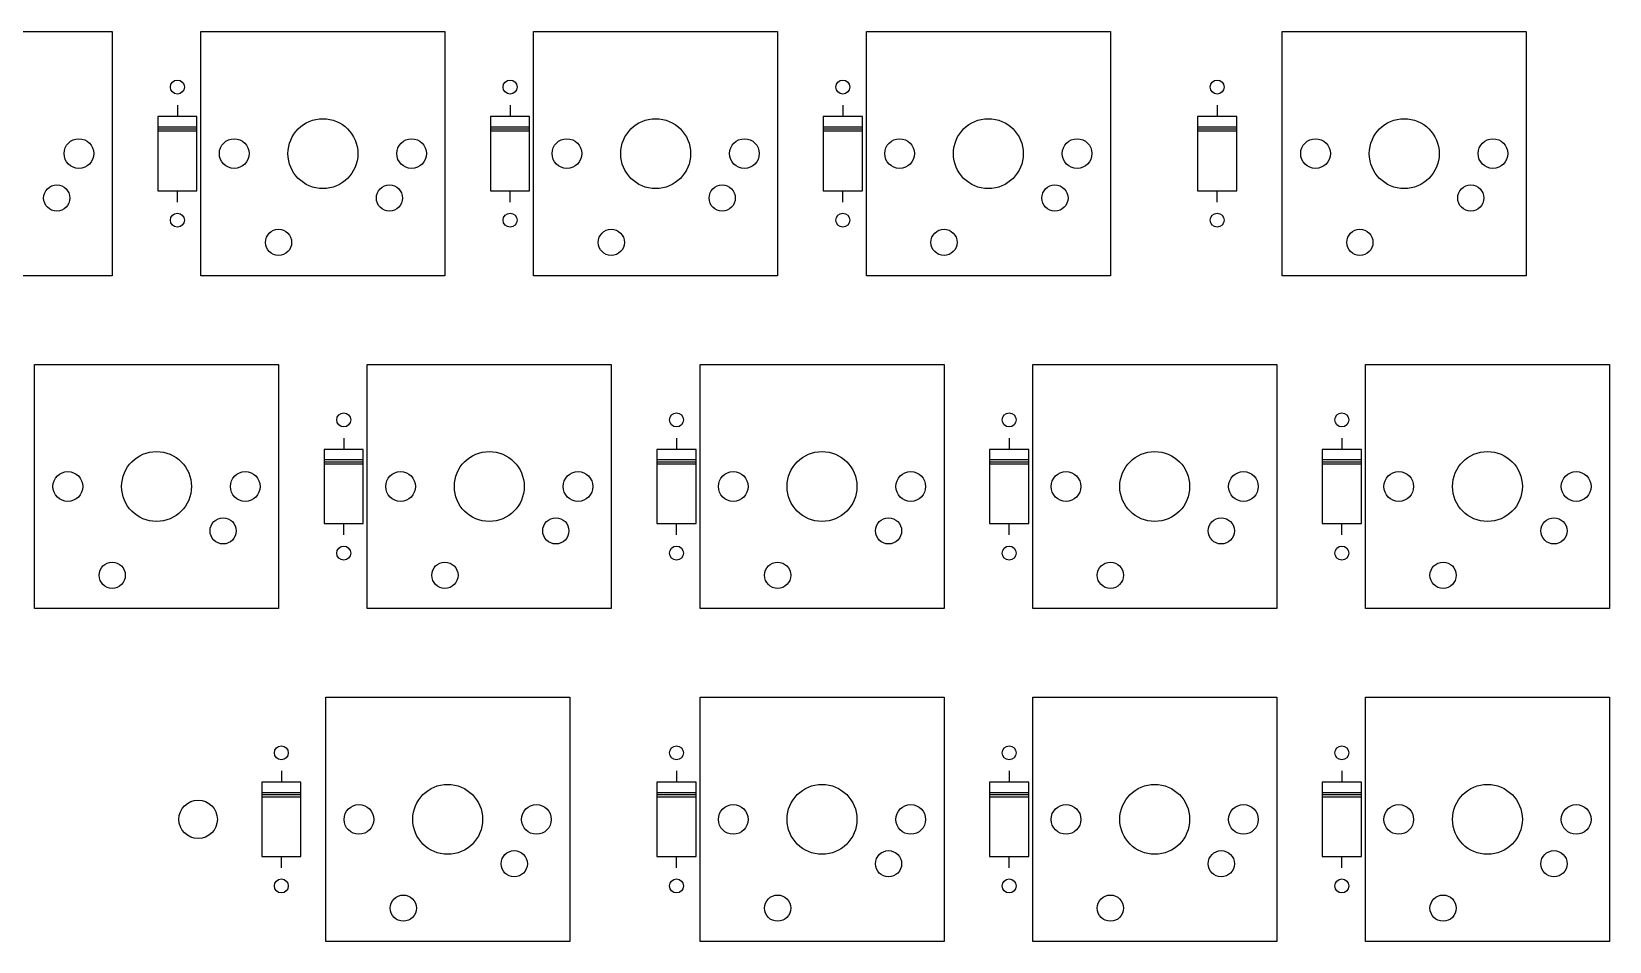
# Model space of a CAD drawing. Extents: x -119 to 121, y -47 to 51.
# Drawn here: x 30.9 to 121.3, y -45.1 to 7 of the extents above; entities that cross this region are included whole.
import ezdxf

# ---------------------------------------------------------------- set-up
doc = ezdxf.new("R2010")
doc.units = 0
doc.layers.add('BLACK', color=7, linetype='CONTINUOUS')

msp = doc.modelspace()

# ---------------------------------------------------------------- linework, layer by layer
at = {"layer": 'BLACK', "linetype": 'CONTINUOUS'}
for p, q in [((21.59, 6.985), (35.56, 6.985)), ((35.56, 6.985), (35.56, -6.985)), ((40.64, 6.985), (54.61, 6.985)), ((40.64, -6.985), (40.64, 6.985)), ((54.61, 6.985), (54.61, -6.985)), ((59.69, -6.985), (59.69, 6.985)), ((59.69, 6.985), (73.66, 6.985)), ((73.66, 6.985), (73.66, -6.985)), ((78.74, 6.985), (92.71, 6.985)), ((78.74, -6.985), (78.74, 6.985)), ((92.71, 6.985), (92.71, -6.985)), ((102.552, -6.985), (102.552, 6.985)), ((102.552, 6.985), (116.522, 6.985)), ((116.522, 6.985), (116.522, -6.985)), ((39.2906, 2.77), (39.2906, 2.12)), ((58.3406, 2.77), (58.3406, 2.12)), ((77.3906, 2.77), (77.3906, 2.12)), ((98.8219, 2.77), (98.8219, 2.12)), ((38.1706, 2.12), (38.1706, -2.12)), ((40.4106, 2.12), (38.1706, 2.12)), ((40.4106, -2.12), (40.4106, 2.12)), ((59.4606, 2.12), (57.2206, 2.12)), ((57.2206, 2.12), (57.2206, -2.12)), ((59.4606, -2.12), (59.4606, 2.12)), ((78.5106, 2.12), (76.2706, 2.12)), ((76.2706, 2.12), (76.2706, -2.12)), ((78.5106, -2.12), (78.5106, 2.12)), ((99.9419, 2.12), (97.7019, 2.12)), ((97.7019, 2.12), (97.7019, -2.12)), ((99.9419, -2.12), (99.9419, 2.12)), ((40.4106, 1.52), (38.1706, 1.52)), ((40.4106, 1.4), (38.1706, 1.4)), ((40.4106, 1.28), (38.1706, 1.28)), ((59.4606, 1.52), (57.2206, 1.52)), ((59.4606, 1.4), (57.2206, 1.4)), ((59.4606, 1.28), (57.2206, 1.28)), ((78.5106, 1.52), (76.2706, 1.52)), ((78.5106, 1.4), (76.2706, 1.4)), ((78.5106, 1.28), (76.2706, 1.28)), ((99.9419, 1.52), (97.7019, 1.52)), ((99.9419, 1.4), (97.7019, 1.4)), ((99.9419, 1.28), (97.7019, 1.28)), ((38.1706, -2.12), (40.4106, -2.12)), ((39.2906, -2.77), (39.2906, -2.12)), ((57.2206, -2.12), (59.4606, -2.12)), ((58.3406, -2.77), (58.3406, -2.12)), ((76.2706, -2.12), (78.5106, -2.12)), ((77.3906, -2.77), (77.3906, -2.12)), ((97.7019, -2.12), (99.9419, -2.12)), ((98.8219, -2.77), (98.8219, -2.12)), ((35.56, -6.985), (21.59, -6.985)), ((54.61, -6.985), (40.64, -6.985)), ((73.66, -6.985), (59.69, -6.985)), ((92.71, -6.985), (78.74, -6.985)), ((116.522, -6.985), (102.552, -6.985)), ((31.115, -12.065), (45.085, -12.065)), ((31.115, -26.035), (31.115, -12.065)), ((45.085, -12.065), (45.085, -26.035)), ((50.165, -12.065), (64.135, -12.065)), ((50.165, -26.035), (50.165, -12.065)), ((64.135, -12.065), (64.135, -26.035)), ((69.215, -12.065), (83.185, -12.065)), ((69.215, -26.035), (69.215, -12.065)), ((83.185, -12.065), (83.185, -26.035)), ((88.265, -12.065), (102.235, -12.065)), ((88.265, -26.035), (88.265, -12.065)), ((102.235, -12.065), (102.235, -26.035)), ((107.315, -26.035), (107.315, -12.065)), ((107.315, -12.065), (121.285, -12.065)), ((121.285, -12.065), (121.285, -26.035)), ((49.9356, -16.93), (47.6956, -16.93)), ((47.6956, -16.93), (47.6956, -21.17)), ((48.8156, -16.28), (48.8156, -16.93)), ((49.9356, -21.17), (49.9356, -16.93)), ((66.7456, -16.93), (66.7456, -21.17)), ((68.9856, -16.93), (66.7456, -16.93)), ((67.8656, -16.28), (67.8656, -16.93)), ((68.9856, -21.17), (68.9856, -16.93)), ((88.0356, -16.93), (85.7956, -16.93)), ((85.7956, -16.93), (85.7956, -21.17)), ((86.9156, -16.28), (86.9156, -16.93)), ((88.0356, -21.17), (88.0356, -16.93)), ((107.086, -16.93), (104.846, -16.93)), ((104.846, -16.93), (104.846, -21.17)), ((105.966, -16.28), (105.966, -16.93)), ((107.086, -21.17), (107.086, -16.93)), ((49.9356, -17.53), (47.6956, -17.53)), ((49.9356, -17.65), (47.6956, -17.65)), ((49.9356, -17.77), (47.6956, -17.77)), ((68.9856, -17.53), (66.7456, -17.53)), ((68.9856, -17.65), (66.7456, -17.65)), ((68.9856, -17.77), (66.7456, -17.77)), ((88.0356, -17.53), (85.7956, -17.53)), ((88.0356, -17.65), (85.7956, -17.65)), ((88.0356, -17.77), (85.7956, -17.77)), ((107.086, -17.53), (104.846, -17.53)), ((107.086, -17.65), (104.846, -17.65)), ((107.086, -17.77), (104.846, -17.77)), ((47.6956, -21.17), (49.9356, -21.17)), ((48.8156, -21.82), (48.8156, -21.17)), ((66.7456, -21.17), (68.9856, -21.17)), ((67.8656, -21.82), (67.8656, -21.17)), ((85.7956, -21.17), (88.0356, -21.17)), ((86.9156, -21.82), (86.9156, -21.17)), ((104.846, -21.17), (107.086, -21.17)), ((105.966, -21.82), (105.966, -21.17)), ((45.085, -26.035), (31.115, -26.035)), ((64.135, -26.035), (50.165, -26.035)), ((83.185, -26.035), (69.215, -26.035)), ((102.235, -26.035), (88.265, -26.035)), ((121.285, -26.035), (107.315, -26.035)), ((47.7837, -45.085), (47.7837, -31.115)), ((47.7837, -31.115), (61.7537, -31.115)), ((61.7537, -31.115), (61.7537, -45.085)), ((69.215, -31.115), (83.185, -31.115)), ((69.215, -45.085), (69.215, -31.115)), ((83.185, -31.115), (83.185, -45.085)), ((88.265, -45.085), (88.265, -31.115)), ((88.265, -31.115), (102.235, -31.115)), ((102.235, -31.115), (102.235, -45.085)), ((107.315, -45.085), (107.315, -31.115)), ((107.315, -31.115), (121.285, -31.115)), ((121.285, -31.115), (121.285, -45.085)), ((44.1238, -35.98), (44.1238, -40.22)), ((46.3637, -35.98), (44.1238, -35.98)), ((45.2437, -35.33), (45.2437, -35.98)), ((46.3637, -40.22), (46.3637, -35.98)), ((66.7456, -35.98), (66.7456, -40.22)), ((68.9856, -35.98), (66.7456, -35.98)), ((67.8656, -35.33), (67.8656, -35.98)), ((68.9856, -40.22), (68.9856, -35.98)), ((85.7956, -35.98), (85.7956, -40.22)), ((88.0356, -35.98), (85.7956, -35.98)), ((86.9156, -35.33), (86.9156, -35.98)), ((88.0356, -40.22), (88.0356, -35.98)), ((104.846, -35.98), (104.846, -40.22)), ((107.086, -35.98), (104.846, -35.98)), ((105.966, -35.33), (105.966, -35.98)), ((107.086, -40.22), (107.086, -35.98)), ((46.3637, -36.58), (44.1238, -36.58)), ((46.3637, -36.7), (44.1238, -36.7)), ((46.3637, -36.82), (44.1238, -36.82)), ((68.9856, -36.58), (66.7456, -36.58)), ((68.9856, -36.7), (66.7456, -36.7)), ((68.9856, -36.82), (66.7456, -36.82)), ((88.0356, -36.58), (85.7956, -36.58)), ((88.0356, -36.7), (85.7956, -36.7)), ((88.0356, -36.82), (85.7956, -36.82)), ((107.086, -36.58), (104.846, -36.58)), ((107.086, -36.7), (104.846, -36.7)), ((107.086, -36.82), (104.846, -36.82)), ((44.1238, -40.22), (46.3637, -40.22)), ((45.2437, -40.87), (45.2437, -40.22)), ((66.7456, -40.22), (68.9856, -40.22)), ((67.8656, -40.87), (67.8656, -40.22)), ((85.7956, -40.22), (88.0356, -40.22)), ((86.9156, -40.87), (86.9156, -40.22)), ((104.846, -40.22), (107.086, -40.22)), ((105.966, -40.87), (105.966, -40.22)), ((61.7537, -45.085), (47.7837, -45.085)), ((83.185, -45.085), (69.215, -45.085)), ((102.235, -45.085), (88.265, -45.085)), ((121.285, -45.085), (107.315, -45.085))]:
    msp.add_line(p, q, dxfattribs=at)
at = {"layer": 'WHITE'}
for centre, radius in [((39.2906, 3.81), 0.4), ((58.3406, 3.81), 0.4), ((77.3906, 3.81), 0.4), ((98.8219, 3.81), 0.4), ((47.625, 0), 2), ((66.675, 0), 2), ((85.725, 0), 2), ((109.537, 0), 2), ((33.655, 0), 0.85), ((42.545, 0), 0.85), ((52.705, 0), 0.85), ((61.595, 0), 0.85), ((71.755, 0), 0.85), ((80.645, 0), 0.85), ((90.805, 0), 0.85), ((104.457, 0), 0.85), ((114.617, 0), 0.85), ((32.385, -2.54), 0.75), ((51.435, -2.54), 0.75), ((70.485, -2.54), 0.75), ((89.535, -2.54), 0.75), ((113.347, -2.54), 0.75), ((39.2906, -3.81), 0.4), ((58.3406, -3.81), 0.4), ((77.3906, -3.81), 0.4), ((98.8219, -3.81), 0.4), ((45.085, -5.08), 0.75), ((64.135, -5.08), 0.75), ((83.185, -5.08), 0.75), ((106.997, -5.08), 0.75), ((48.8156, -15.24), 0.4), ((67.8656, -15.24), 0.4), ((86.9156, -15.24), 0.4), ((105.966, -15.24), 0.4), ((38.1, -19.05), 2), ((57.15, -19.05), 2), ((76.2, -19.05), 2), ((95.25, -19.05), 2), ((114.3, -19.05), 2), ((33.02, -19.05), 0.85), ((43.18, -19.05), 0.85), ((52.07, -19.05), 0.85), ((62.23, -19.05), 0.85), ((71.12, -19.05), 0.85), ((81.28, -19.05), 0.85), ((90.17, -19.05), 0.85), ((100.33, -19.05), 0.85), ((109.22, -19.05), 0.85), ((119.38, -19.05), 0.85), ((41.91, -21.59), 0.75), ((60.96, -21.59), 0.75), ((80.01, -21.59), 0.75), ((99.06, -21.59), 0.75), ((118.11, -21.59), 0.75), ((48.8156, -22.86), 0.4), ((67.8656, -22.86), 0.4), ((86.9156, -22.86), 0.4), ((105.966, -22.86), 0.4), ((35.56, -24.13), 0.75), ((54.61, -24.13), 0.75), ((73.66, -24.13), 0.75), ((92.71, -24.13), 0.75), ((111.76, -24.13), 0.75), ((45.2437, -34.29), 0.4), ((67.8656, -34.29), 0.4), ((86.9156, -34.29), 0.4), ((105.966, -34.29), 0.4), ((54.7687, -38.1), 2), ((76.2, -38.1), 2), ((95.25, -38.1), 2), ((114.3, -38.1), 2), ((40.4812, -38.1), 1.1), ((49.6887, -38.1), 0.85), ((59.8487, -38.1), 0.85), ((71.12, -38.1), 0.85), ((81.28, -38.1), 0.85), ((90.17, -38.1), 0.85), ((100.33, -38.1), 0.85), ((109.22, -38.1), 0.85), ((119.38, -38.1), 0.85), ((58.5787, -40.64), 0.75), ((80.01, -40.64), 0.75), ((99.06, -40.64), 0.75), ((118.11, -40.64), 0.75), ((45.2437, -41.91), 0.4), ((67.8656, -41.91), 0.4), ((86.9156, -41.91), 0.4), ((105.966, -41.91), 0.4), ((52.2287, -43.18), 0.75), ((73.66, -43.18), 0.75), ((92.71, -43.18), 0.75), ((111.76, -43.18), 0.75)]:
    msp.add_circle(centre, radius, dxfattribs=at)

doc.saveas('drawing.dxf')
